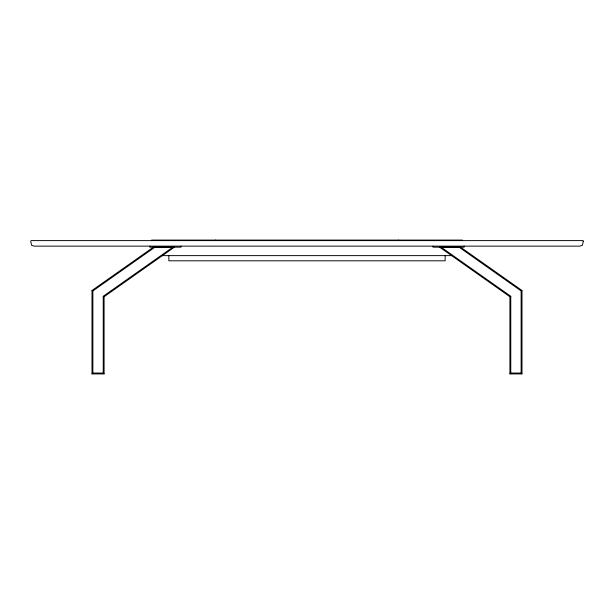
<?xml version="1.0" encoding="UTF-8"?>
<svg xmlns="http://www.w3.org/2000/svg" width="614" height="614" viewBox="0 0 614 614"><rect width="100%" height="100%" fill="white"/><g stroke="black" fill="none" stroke-linecap="round" stroke-linejoin="round"><path stroke-width="0.92" d="M92.008 373.918L92.867 373.051L92.867 290.936L155.188 246.989L173.156 246.989L103.229 296.293L103.229 373.051L104.088 373.918L92.008 373.918L92.008 290.491L153.362 247.219M509.912 373.918L510.771 373.051L510.771 296.293L440.844 246.989L458.811 246.989L521.132 290.936L521.132 373.051L521.992 373.918L509.912 373.918L509.912 296.739L439.685 247.227M104.088 373.918L104.088 296.739L174.315 247.227M509.912 296.739L510.771 296.293M521.132 290.936L521.992 290.491L460.638 247.219M161.651 255.624L452.349 255.624M92.867 373.051L103.229 373.051M510.771 373.051L521.132 373.051M92.008 290.491L92.867 290.936M103.229 296.293L104.088 296.739M521.992 290.491L521.992 373.918M464.146 246.13L464.146 247.166L433.062 247.166L433.062 246.13M462.419 240.604L462.419 240.082L151.581 240.082L151.581 240.604M445.15 255.301L445.15 260.804L168.85 260.804L168.85 255.301M398.524 240.082L398.524 240.604M215.476 240.082L215.476 240.604M180.938 246.13L180.938 247.166L149.854 247.166L149.854 246.13M583.3 241.118L582.44 245.262L579.846 246.13L34.154 246.13L31.56 245.262L30.7 241.118L31.222 240.604L582.786 240.604L583.3 241.118"/></g></svg>
